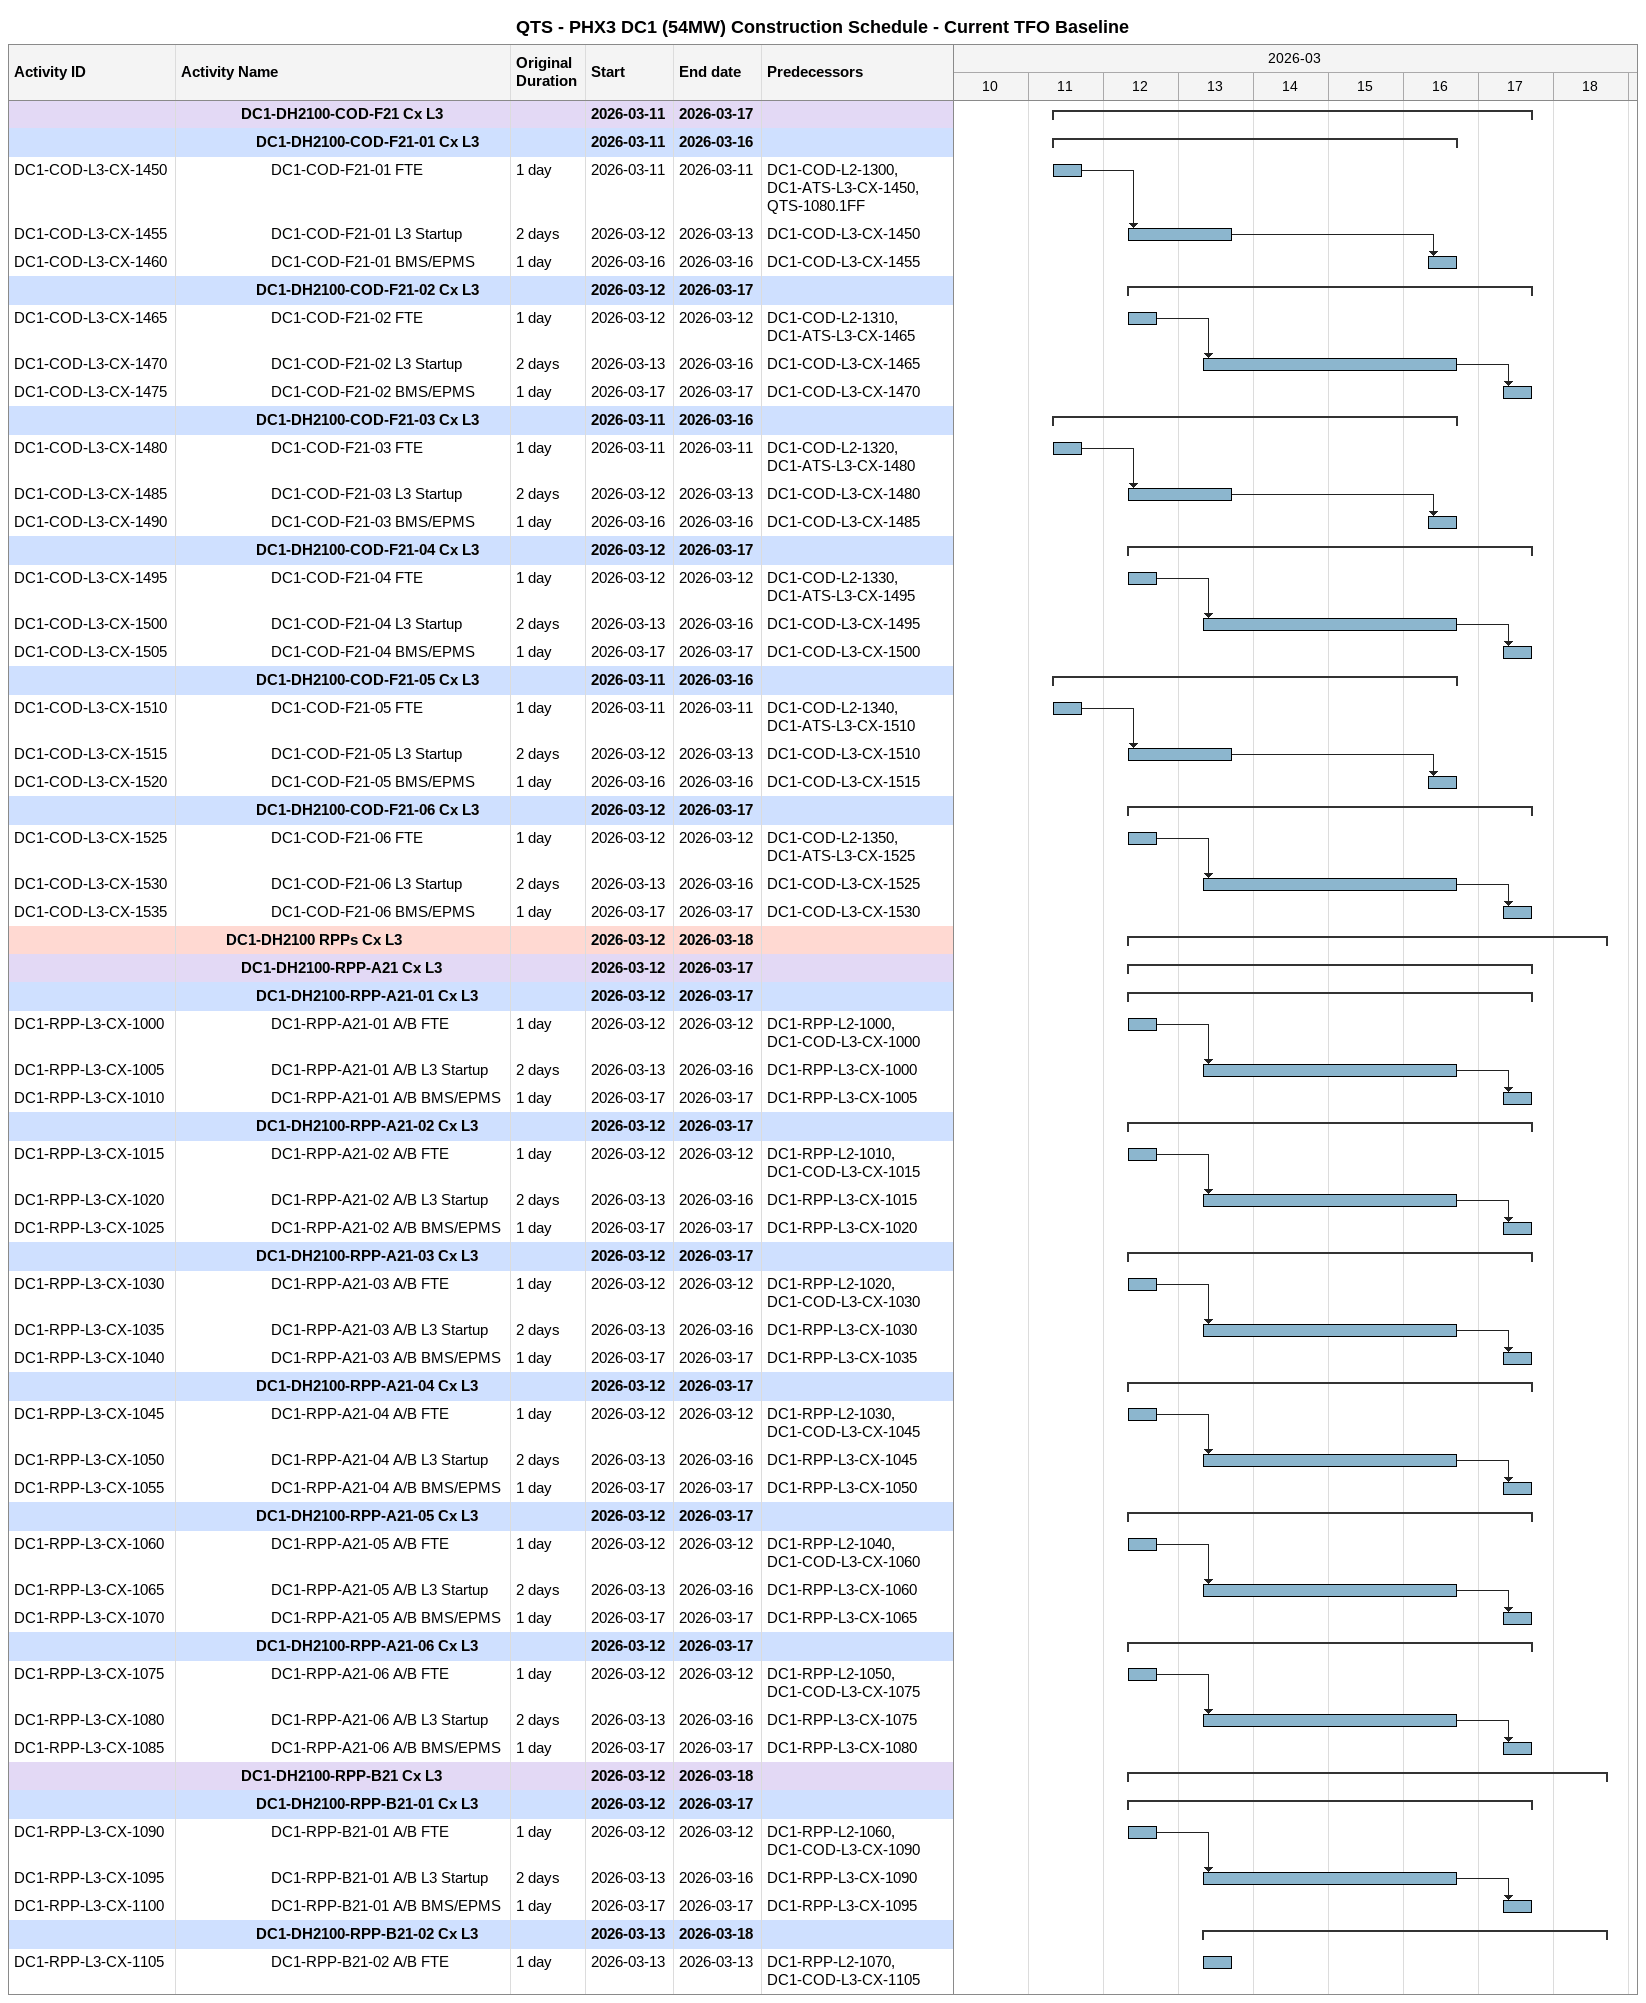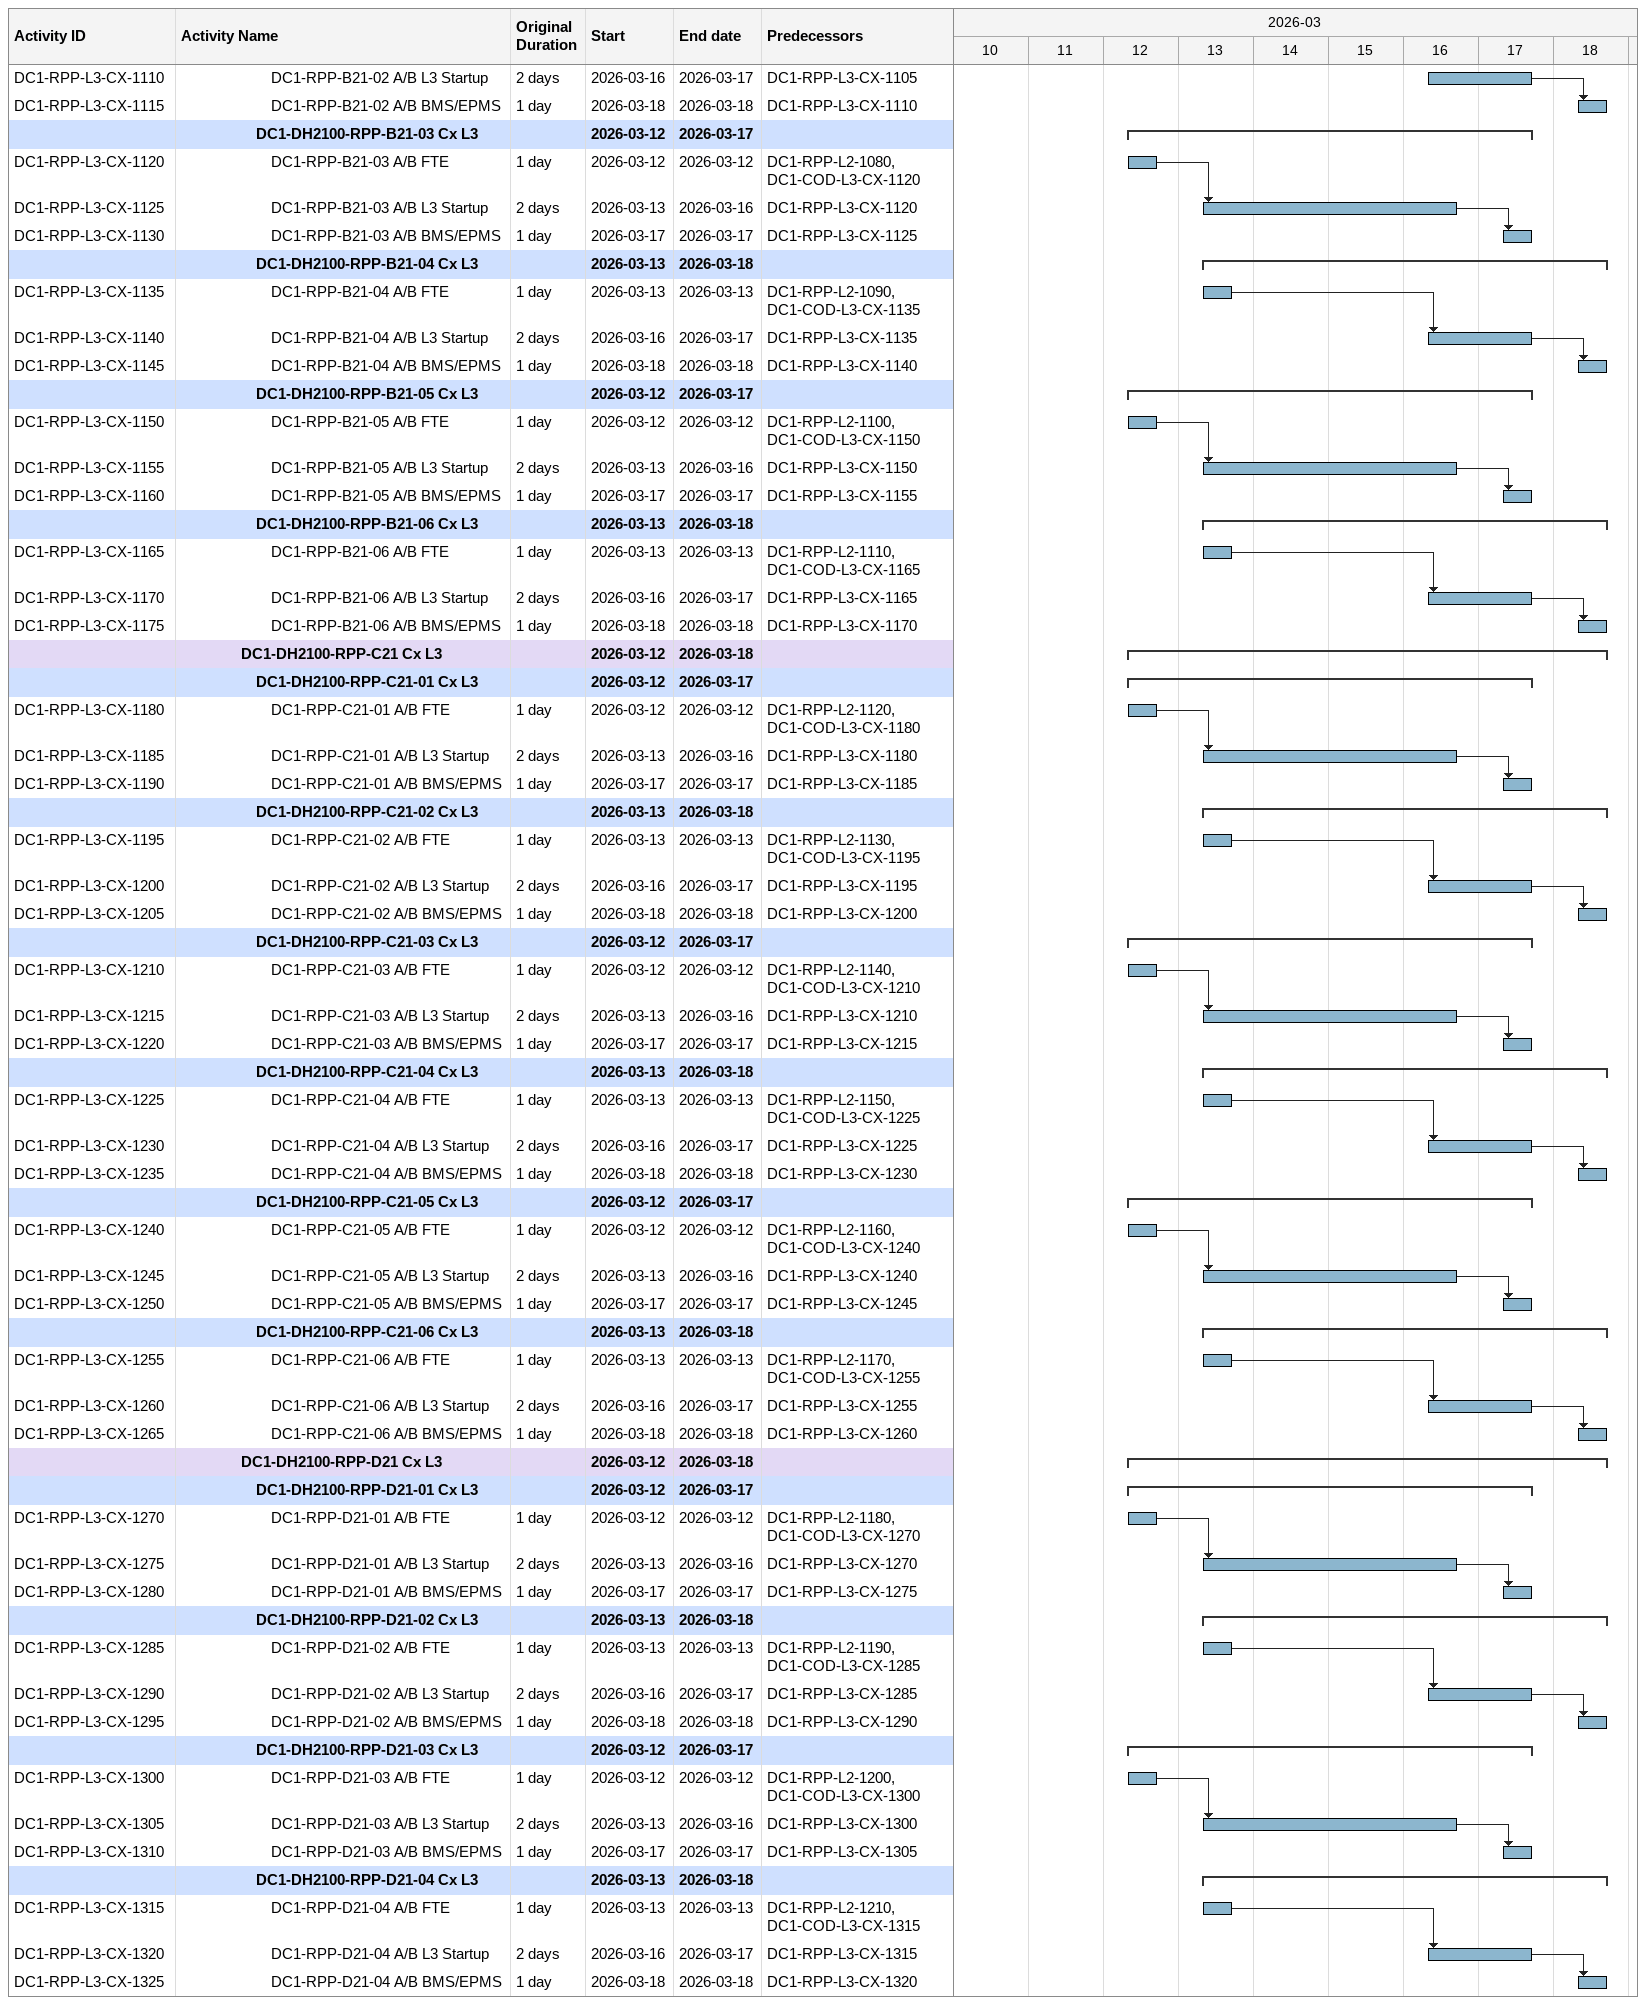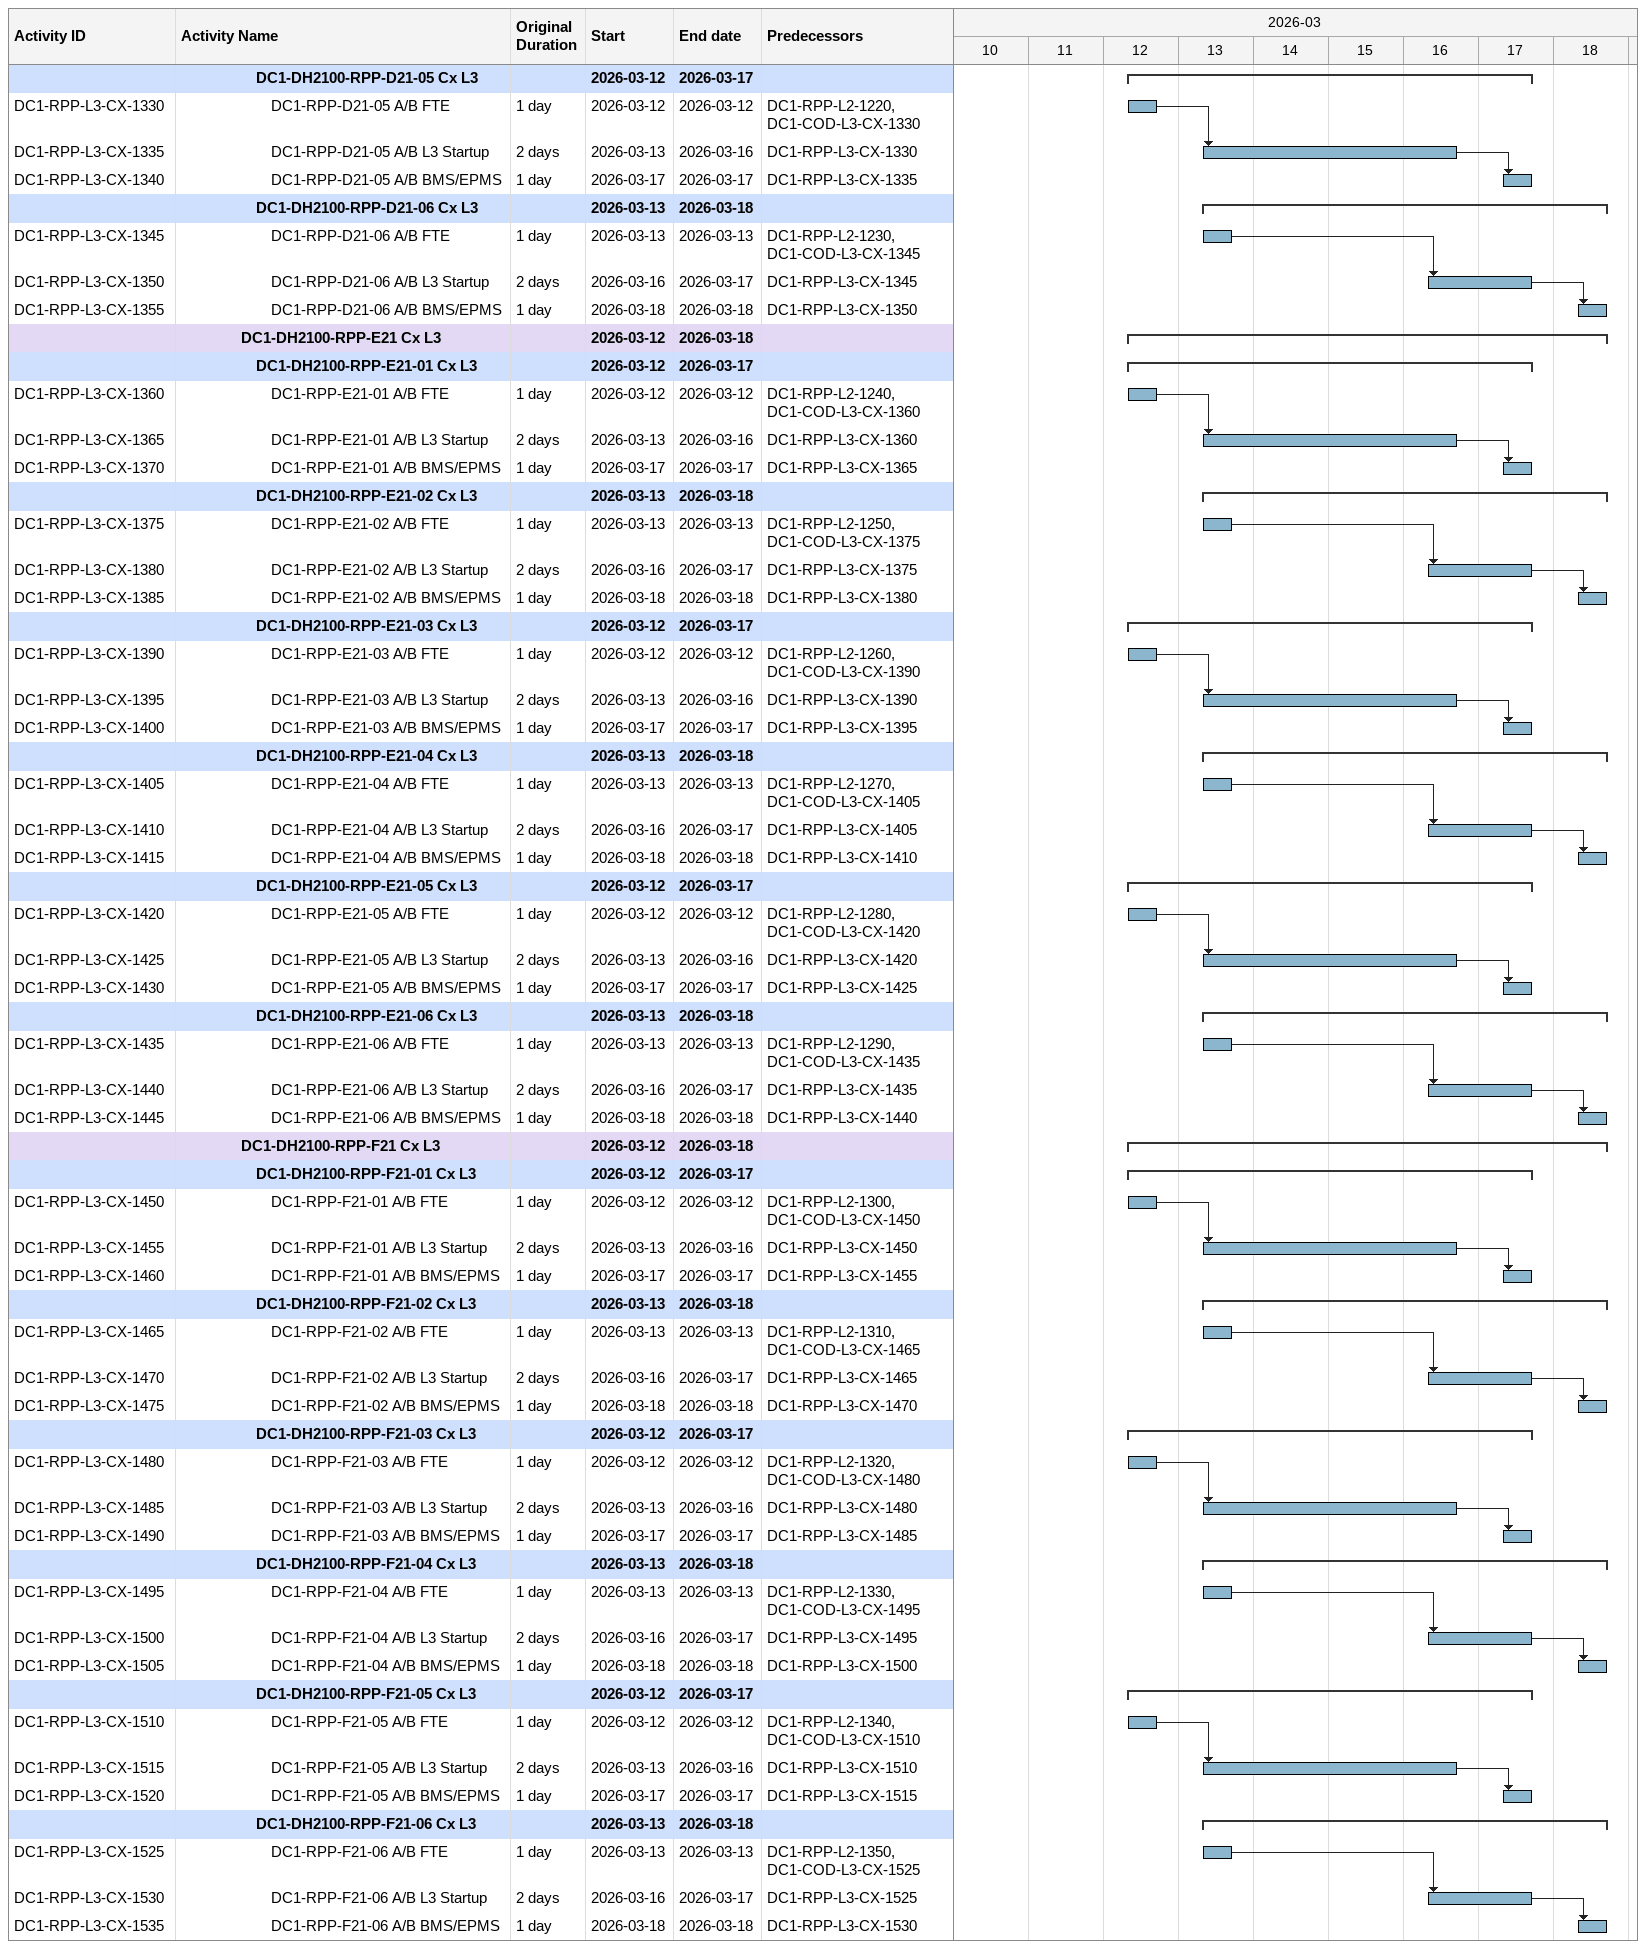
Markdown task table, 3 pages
QTS - PHX3 DC1 (54MW) Construction Schedule - Current TFO Baseline

| ID | Level | Task | Original duration | Start | Finish | Predecessors |
|---|---|---|---|---|---|---|
|  | 5 | **DC1-DH2100-COD-F21 Cx L3** |  | 2026-03-11 | 2026-03-17 |  |
|  | 6 | **DC1-DH2100-COD-F21-01 Cx L3** |  | 2026-03-11 | 2026-03-16 |  |
| DC1-COD-L3-CX-1450 | 7 | DC1-COD-F21-01 FTE | 1d | 2026-03-11 | 2026-03-11 | DC1-COD-L2-1300, DC1-ATS-L3-CX-1450, QTS-1080.1FF |
| DC1-COD-L3-CX-1455 | 7 | DC1-COD-F21-01 L3 Startup | 2d | 2026-03-12 | 2026-03-13 | DC1-COD-L3-CX-1450 |
| DC1-COD-L3-CX-1460 | 7 | DC1-COD-F21-01 BMS/EPMS | 1d | 2026-03-16 | 2026-03-16 | DC1-COD-L3-CX-1455 |
|  | 6 | **DC1-DH2100-COD-F21-02 Cx L3** |  | 2026-03-12 | 2026-03-17 |  |
| DC1-COD-L3-CX-1465 | 7 | DC1-COD-F21-02 FTE | 1d | 2026-03-12 | 2026-03-12 | DC1-COD-L2-1310, DC1-ATS-L3-CX-1465 |
| DC1-COD-L3-CX-1470 | 7 | DC1-COD-F21-02 L3 Startup | 2d | 2026-03-13 | 2026-03-16 | DC1-COD-L3-CX-1465 |
| DC1-COD-L3-CX-1475 | 7 | DC1-COD-F21-02 BMS/EPMS | 1d | 2026-03-17 | 2026-03-17 | DC1-COD-L3-CX-1470 |
|  | 6 | **DC1-DH2100-COD-F21-03 Cx L3** |  | 2026-03-11 | 2026-03-16 |  |
| DC1-COD-L3-CX-1480 | 7 | DC1-COD-F21-03 FTE | 1d | 2026-03-11 | 2026-03-11 | DC1-COD-L2-1320, DC1-ATS-L3-CX-1480 |
| DC1-COD-L3-CX-1485 | 7 | DC1-COD-F21-03 L3 Startup | 2d | 2026-03-12 | 2026-03-13 | DC1-COD-L3-CX-1480 |
| DC1-COD-L3-CX-1490 | 7 | DC1-COD-F21-03 BMS/EPMS | 1d | 2026-03-16 | 2026-03-16 | DC1-COD-L3-CX-1485 |
|  | 6 | **DC1-DH2100-COD-F21-04 Cx L3** |  | 2026-03-12 | 2026-03-17 |  |
| DC1-COD-L3-CX-1495 | 7 | DC1-COD-F21-04 FTE | 1d | 2026-03-12 | 2026-03-12 | DC1-COD-L2-1330, DC1-ATS-L3-CX-1495 |
| DC1-COD-L3-CX-1500 | 7 | DC1-COD-F21-04 L3 Startup | 2d | 2026-03-13 | 2026-03-16 | DC1-COD-L3-CX-1495 |
| DC1-COD-L3-CX-1505 | 7 | DC1-COD-F21-04 BMS/EPMS | 1d | 2026-03-17 | 2026-03-17 | DC1-COD-L3-CX-1500 |
|  | 6 | **DC1-DH2100-COD-F21-05 Cx L3** |  | 2026-03-11 | 2026-03-16 |  |
| DC1-COD-L3-CX-1510 | 7 | DC1-COD-F21-05 FTE | 1d | 2026-03-11 | 2026-03-11 | DC1-COD-L2-1340, DC1-ATS-L3-CX-1510 |
| DC1-COD-L3-CX-1515 | 7 | DC1-COD-F21-05 L3 Startup | 2d | 2026-03-12 | 2026-03-13 | DC1-COD-L3-CX-1510 |
| DC1-COD-L3-CX-1520 | 7 | DC1-COD-F21-05 BMS/EPMS | 1d | 2026-03-16 | 2026-03-16 | DC1-COD-L3-CX-1515 |
|  | 6 | **DC1-DH2100-COD-F21-06 Cx L3** |  | 2026-03-12 | 2026-03-17 |  |
| DC1-COD-L3-CX-1525 | 7 | DC1-COD-F21-06 FTE | 1d | 2026-03-12 | 2026-03-12 | DC1-COD-L2-1350, DC1-ATS-L3-CX-1525 |
| DC1-COD-L3-CX-1530 | 7 | DC1-COD-F21-06 L3 Startup | 2d | 2026-03-13 | 2026-03-16 | DC1-COD-L3-CX-1525 |
| DC1-COD-L3-CX-1535 | 7 | DC1-COD-F21-06 BMS/EPMS | 1d | 2026-03-17 | 2026-03-17 | DC1-COD-L3-CX-1530 |
|  | 4 | **DC1-DH2100 RPPs Cx L3** |  | 2026-03-12 | 2026-03-18 |  |
|  | 5 | **DC1-DH2100-RPP-A21 Cx L3** |  | 2026-03-12 | 2026-03-17 |  |
|  | 6 | **DC1-DH2100-RPP-A21-01 Cx L3** |  | 2026-03-12 | 2026-03-17 |  |
| DC1-RPP-L3-CX-1000 | 7 | DC1-RPP-A21-01 A/B FTE | 1d | 2026-03-12 | 2026-03-12 | DC1-RPP-L2-1000, DC1-COD-L3-CX-1000 |
| DC1-RPP-L3-CX-1005 | 7 | DC1-RPP-A21-01 A/B L3 Startup | 2d | 2026-03-13 | 2026-03-16 | DC1-RPP-L3-CX-1000 |
| DC1-RPP-L3-CX-1010 | 7 | DC1-RPP-A21-01 A/B BMS/EPMS | 1d | 2026-03-17 | 2026-03-17 | DC1-RPP-L3-CX-1005 |
|  | 6 | **DC1-DH2100-RPP-A21-02 Cx L3** |  | 2026-03-12 | 2026-03-17 |  |
| DC1-RPP-L3-CX-1015 | 7 | DC1-RPP-A21-02 A/B FTE | 1d | 2026-03-12 | 2026-03-12 | DC1-RPP-L2-1010, DC1-COD-L3-CX-1015 |
| DC1-RPP-L3-CX-1020 | 7 | DC1-RPP-A21-02 A/B L3 Startup | 2d | 2026-03-13 | 2026-03-16 | DC1-RPP-L3-CX-1015 |
| DC1-RPP-L3-CX-1025 | 7 | DC1-RPP-A21-02 A/B BMS/EPMS | 1d | 2026-03-17 | 2026-03-17 | DC1-RPP-L3-CX-1020 |
|  | 6 | **DC1-DH2100-RPP-A21-03 Cx L3** |  | 2026-03-12 | 2026-03-17 |  |
| DC1-RPP-L3-CX-1030 | 7 | DC1-RPP-A21-03 A/B FTE | 1d | 2026-03-12 | 2026-03-12 | DC1-RPP-L2-1020, DC1-COD-L3-CX-1030 |
| DC1-RPP-L3-CX-1035 | 7 | DC1-RPP-A21-03 A/B L3 Startup | 2d | 2026-03-13 | 2026-03-16 | DC1-RPP-L3-CX-1030 |
| DC1-RPP-L3-CX-1040 | 7 | DC1-RPP-A21-03 A/B BMS/EPMS | 1d | 2026-03-17 | 2026-03-17 | DC1-RPP-L3-CX-1035 |
|  | 6 | **DC1-DH2100-RPP-A21-04 Cx L3** |  | 2026-03-12 | 2026-03-17 |  |
| DC1-RPP-L3-CX-1045 | 7 | DC1-RPP-A21-04 A/B FTE | 1d | 2026-03-12 | 2026-03-12 | DC1-RPP-L2-1030, DC1-COD-L3-CX-1045 |
| DC1-RPP-L3-CX-1050 | 7 | DC1-RPP-A21-04 A/B L3 Startup | 2d | 2026-03-13 | 2026-03-16 | DC1-RPP-L3-CX-1045 |
| DC1-RPP-L3-CX-1055 | 7 | DC1-RPP-A21-04 A/B BMS/EPMS | 1d | 2026-03-17 | 2026-03-17 | DC1-RPP-L3-CX-1050 |
|  | 6 | **DC1-DH2100-RPP-A21-05 Cx L3** |  | 2026-03-12 | 2026-03-17 |  |
| DC1-RPP-L3-CX-1060 | 7 | DC1-RPP-A21-05 A/B FTE | 1d | 2026-03-12 | 2026-03-12 | DC1-RPP-L2-1040, DC1-COD-L3-CX-1060 |
| DC1-RPP-L3-CX-1065 | 7 | DC1-RPP-A21-05 A/B L3 Startup | 2d | 2026-03-13 | 2026-03-16 | DC1-RPP-L3-CX-1060 |
| DC1-RPP-L3-CX-1070 | 7 | DC1-RPP-A21-05 A/B BMS/EPMS | 1d | 2026-03-17 | 2026-03-17 | DC1-RPP-L3-CX-1065 |
|  | 6 | **DC1-DH2100-RPP-A21-06 Cx L3** |  | 2026-03-12 | 2026-03-17 |  |
| DC1-RPP-L3-CX-1075 | 7 | DC1-RPP-A21-06 A/B FTE | 1d | 2026-03-12 | 2026-03-12 | DC1-RPP-L2-1050, DC1-COD-L3-CX-1075 |
| DC1-RPP-L3-CX-1080 | 7 | DC1-RPP-A21-06 A/B L3 Startup | 2d | 2026-03-13 | 2026-03-16 | DC1-RPP-L3-CX-1075 |
| DC1-RPP-L3-CX-1085 | 7 | DC1-RPP-A21-06 A/B BMS/EPMS | 1d | 2026-03-17 | 2026-03-17 | DC1-RPP-L3-CX-1080 |
|  | 5 | **DC1-DH2100-RPP-B21 Cx L3** |  | 2026-03-12 | 2026-03-18 |  |
|  | 6 | **DC1-DH2100-RPP-B21-01 Cx L3** |  | 2026-03-12 | 2026-03-17 |  |
| DC1-RPP-L3-CX-1090 | 7 | DC1-RPP-B21-01 A/B FTE | 1d | 2026-03-12 | 2026-03-12 | DC1-RPP-L2-1060, DC1-COD-L3-CX-1090 |
| DC1-RPP-L3-CX-1095 | 7 | DC1-RPP-B21-01 A/B L3 Startup | 2d | 2026-03-13 | 2026-03-16 | DC1-RPP-L3-CX-1090 |
| DC1-RPP-L3-CX-1100 | 7 | DC1-RPP-B21-01 A/B BMS/EPMS | 1d | 2026-03-17 | 2026-03-17 | DC1-RPP-L3-CX-1095 |
|  | 6 | **DC1-DH2100-RPP-B21-02 Cx L3** |  | 2026-03-13 | 2026-03-18 |  |
| DC1-RPP-L3-CX-1105 | 7 | DC1-RPP-B21-02 A/B FTE | 1d | 2026-03-13 | 2026-03-13 | DC1-RPP-L2-1070, DC1-COD-L3-CX-1105 |
| DC1-RPP-L3-CX-1110 | 7 | DC1-RPP-B21-02 A/B L3 Startup | 2d | 2026-03-16 | 2026-03-17 | DC1-RPP-L3-CX-1105 |
| DC1-RPP-L3-CX-1115 | 7 | DC1-RPP-B21-02 A/B BMS/EPMS | 1d | 2026-03-18 | 2026-03-18 | DC1-RPP-L3-CX-1110 |
|  | 6 | **DC1-DH2100-RPP-B21-03 Cx L3** |  | 2026-03-12 | 2026-03-17 |  |
| DC1-RPP-L3-CX-1120 | 7 | DC1-RPP-B21-03 A/B FTE | 1d | 2026-03-12 | 2026-03-12 | DC1-RPP-L2-1080, DC1-COD-L3-CX-1120 |
| DC1-RPP-L3-CX-1125 | 7 | DC1-RPP-B21-03 A/B L3 Startup | 2d | 2026-03-13 | 2026-03-16 | DC1-RPP-L3-CX-1120 |
| DC1-RPP-L3-CX-1130 | 7 | DC1-RPP-B21-03 A/B BMS/EPMS | 1d | 2026-03-17 | 2026-03-17 | DC1-RPP-L3-CX-1125 |
|  | 6 | **DC1-DH2100-RPP-B21-04 Cx L3** |  | 2026-03-13 | 2026-03-18 |  |
| DC1-RPP-L3-CX-1135 | 7 | DC1-RPP-B21-04 A/B FTE | 1d | 2026-03-13 | 2026-03-13 | DC1-RPP-L2-1090, DC1-COD-L3-CX-1135 |
| DC1-RPP-L3-CX-1140 | 7 | DC1-RPP-B21-04 A/B L3 Startup | 2d | 2026-03-16 | 2026-03-17 | DC1-RPP-L3-CX-1135 |
| DC1-RPP-L3-CX-1145 | 7 | DC1-RPP-B21-04 A/B BMS/EPMS | 1d | 2026-03-18 | 2026-03-18 | DC1-RPP-L3-CX-1140 |
|  | 6 | **DC1-DH2100-RPP-B21-05 Cx L3** |  | 2026-03-12 | 2026-03-17 |  |
| DC1-RPP-L3-CX-1150 | 7 | DC1-RPP-B21-05 A/B FTE | 1d | 2026-03-12 | 2026-03-12 | DC1-RPP-L2-1100, DC1-COD-L3-CX-1150 |
| DC1-RPP-L3-CX-1155 | 7 | DC1-RPP-B21-05 A/B L3 Startup | 2d | 2026-03-13 | 2026-03-16 | DC1-RPP-L3-CX-1150 |
| DC1-RPP-L3-CX-1160 | 7 | DC1-RPP-B21-05 A/B BMS/EPMS | 1d | 2026-03-17 | 2026-03-17 | DC1-RPP-L3-CX-1155 |
|  | 6 | **DC1-DH2100-RPP-B21-06 Cx L3** |  | 2026-03-13 | 2026-03-18 |  |
| DC1-RPP-L3-CX-1165 | 7 | DC1-RPP-B21-06 A/B FTE | 1d | 2026-03-13 | 2026-03-13 | DC1-RPP-L2-1110, DC1-COD-L3-CX-1165 |
| DC1-RPP-L3-CX-1170 | 7 | DC1-RPP-B21-06 A/B L3 Startup | 2d | 2026-03-16 | 2026-03-17 | DC1-RPP-L3-CX-1165 |
| DC1-RPP-L3-CX-1175 | 7 | DC1-RPP-B21-06 A/B BMS/EPMS | 1d | 2026-03-18 | 2026-03-18 | DC1-RPP-L3-CX-1170 |
|  | 5 | **DC1-DH2100-RPP-C21 Cx L3** |  | 2026-03-12 | 2026-03-18 |  |
|  | 6 | **DC1-DH2100-RPP-C21-01 Cx L3** |  | 2026-03-12 | 2026-03-17 |  |
| DC1-RPP-L3-CX-1180 | 7 | DC1-RPP-C21-01 A/B FTE | 1d | 2026-03-12 | 2026-03-12 | DC1-RPP-L2-1120, DC1-COD-L3-CX-1180 |
| DC1-RPP-L3-CX-1185 | 7 | DC1-RPP-C21-01 A/B L3 Startup | 2d | 2026-03-13 | 2026-03-16 | DC1-RPP-L3-CX-1180 |
| DC1-RPP-L3-CX-1190 | 7 | DC1-RPP-C21-01 A/B BMS/EPMS | 1d | 2026-03-17 | 2026-03-17 | DC1-RPP-L3-CX-1185 |
|  | 6 | **DC1-DH2100-RPP-C21-02 Cx L3** |  | 2026-03-13 | 2026-03-18 |  |
| DC1-RPP-L3-CX-1195 | 7 | DC1-RPP-C21-02 A/B FTE | 1d | 2026-03-13 | 2026-03-13 | DC1-RPP-L2-1130, DC1-COD-L3-CX-1195 |
| DC1-RPP-L3-CX-1200 | 7 | DC1-RPP-C21-02 A/B L3 Startup | 2d | 2026-03-16 | 2026-03-17 | DC1-RPP-L3-CX-1195 |
| DC1-RPP-L3-CX-1205 | 7 | DC1-RPP-C21-02 A/B BMS/EPMS | 1d | 2026-03-18 | 2026-03-18 | DC1-RPP-L3-CX-1200 |
|  | 6 | **DC1-DH2100-RPP-C21-03 Cx L3** |  | 2026-03-12 | 2026-03-17 |  |
| DC1-RPP-L3-CX-1210 | 7 | DC1-RPP-C21-03 A/B FTE | 1d | 2026-03-12 | 2026-03-12 | DC1-RPP-L2-1140, DC1-COD-L3-CX-1210 |
| DC1-RPP-L3-CX-1215 | 7 | DC1-RPP-C21-03 A/B L3 Startup | 2d | 2026-03-13 | 2026-03-16 | DC1-RPP-L3-CX-1210 |
| DC1-RPP-L3-CX-1220 | 7 | DC1-RPP-C21-03 A/B BMS/EPMS | 1d | 2026-03-17 | 2026-03-17 | DC1-RPP-L3-CX-1215 |
|  | 6 | **DC1-DH2100-RPP-C21-04 Cx L3** |  | 2026-03-13 | 2026-03-18 |  |
| DC1-RPP-L3-CX-1225 | 7 | DC1-RPP-C21-04 A/B FTE | 1d | 2026-03-13 | 2026-03-13 | DC1-RPP-L2-1150, DC1-COD-L3-CX-1225 |
| DC1-RPP-L3-CX-1230 | 7 | DC1-RPP-C21-04 A/B L3 Startup | 2d | 2026-03-16 | 2026-03-17 | DC1-RPP-L3-CX-1225 |
| DC1-RPP-L3-CX-1235 | 7 | DC1-RPP-C21-04 A/B BMS/EPMS | 1d | 2026-03-18 | 2026-03-18 | DC1-RPP-L3-CX-1230 |
|  | 6 | **DC1-DH2100-RPP-C21-05 Cx L3** |  | 2026-03-12 | 2026-03-17 |  |
| DC1-RPP-L3-CX-1240 | 7 | DC1-RPP-C21-05 A/B FTE | 1d | 2026-03-12 | 2026-03-12 | DC1-RPP-L2-1160, DC1-COD-L3-CX-1240 |
| DC1-RPP-L3-CX-1245 | 7 | DC1-RPP-C21-05 A/B L3 Startup | 2d | 2026-03-13 | 2026-03-16 | DC1-RPP-L3-CX-1240 |
| DC1-RPP-L3-CX-1250 | 7 | DC1-RPP-C21-05 A/B BMS/EPMS | 1d | 2026-03-17 | 2026-03-17 | DC1-RPP-L3-CX-1245 |
|  | 6 | **DC1-DH2100-RPP-C21-06 Cx L3** |  | 2026-03-13 | 2026-03-18 |  |
| DC1-RPP-L3-CX-1255 | 7 | DC1-RPP-C21-06 A/B FTE | 1d | 2026-03-13 | 2026-03-13 | DC1-RPP-L2-1170, DC1-COD-L3-CX-1255 |
| DC1-RPP-L3-CX-1260 | 7 | DC1-RPP-C21-06 A/B L3 Startup | 2d | 2026-03-16 | 2026-03-17 | DC1-RPP-L3-CX-1255 |
| DC1-RPP-L3-CX-1265 | 7 | DC1-RPP-C21-06 A/B BMS/EPMS | 1d | 2026-03-18 | 2026-03-18 | DC1-RPP-L3-CX-1260 |
|  | 5 | **DC1-DH2100-RPP-D21 Cx L3** |  | 2026-03-12 | 2026-03-18 |  |
|  | 6 | **DC1-DH2100-RPP-D21-01 Cx L3** |  | 2026-03-12 | 2026-03-17 |  |
| DC1-RPP-L3-CX-1270 | 7 | DC1-RPP-D21-01 A/B FTE | 1d | 2026-03-12 | 2026-03-12 | DC1-RPP-L2-1180, DC1-COD-L3-CX-1270 |
| DC1-RPP-L3-CX-1275 | 7 | DC1-RPP-D21-01 A/B L3 Startup | 2d | 2026-03-13 | 2026-03-16 | DC1-RPP-L3-CX-1270 |
| DC1-RPP-L3-CX-1280 | 7 | DC1-RPP-D21-01 A/B BMS/EPMS | 1d | 2026-03-17 | 2026-03-17 | DC1-RPP-L3-CX-1275 |
|  | 6 | **DC1-DH2100-RPP-D21-02 Cx L3** |  | 2026-03-13 | 2026-03-18 |  |
| DC1-RPP-L3-CX-1285 | 7 | DC1-RPP-D21-02 A/B FTE | 1d | 2026-03-13 | 2026-03-13 | DC1-RPP-L2-1190, DC1-COD-L3-CX-1285 |
| DC1-RPP-L3-CX-1290 | 7 | DC1-RPP-D21-02 A/B L3 Startup | 2d | 2026-03-16 | 2026-03-17 | DC1-RPP-L3-CX-1285 |
| DC1-RPP-L3-CX-1295 | 7 | DC1-RPP-D21-02 A/B BMS/EPMS | 1d | 2026-03-18 | 2026-03-18 | DC1-RPP-L3-CX-1290 |
|  | 6 | **DC1-DH2100-RPP-D21-03 Cx L3** |  | 2026-03-12 | 2026-03-17 |  |
| DC1-RPP-L3-CX-1300 | 7 | DC1-RPP-D21-03 A/B FTE | 1d | 2026-03-12 | 2026-03-12 | DC1-RPP-L2-1200, DC1-COD-L3-CX-1300 |
| DC1-RPP-L3-CX-1305 | 7 | DC1-RPP-D21-03 A/B L3 Startup | 2d | 2026-03-13 | 2026-03-16 | DC1-RPP-L3-CX-1300 |
| DC1-RPP-L3-CX-1310 | 7 | DC1-RPP-D21-03 A/B BMS/EPMS | 1d | 2026-03-17 | 2026-03-17 | DC1-RPP-L3-CX-1305 |
|  | 6 | **DC1-DH2100-RPP-D21-04 Cx L3** |  | 2026-03-13 | 2026-03-18 |  |
| DC1-RPP-L3-CX-1315 | 7 | DC1-RPP-D21-04 A/B FTE | 1d | 2026-03-13 | 2026-03-13 | DC1-RPP-L2-1210, DC1-COD-L3-CX-1315 |
| DC1-RPP-L3-CX-1320 | 7 | DC1-RPP-D21-04 A/B L3 Startup | 2d | 2026-03-16 | 2026-03-17 | DC1-RPP-L3-CX-1315 |
| DC1-RPP-L3-CX-1325 | 7 | DC1-RPP-D21-04 A/B BMS/EPMS | 1d | 2026-03-18 | 2026-03-18 | DC1-RPP-L3-CX-1320 |
|  | 6 | **DC1-DH2100-RPP-D21-05 Cx L3** |  | 2026-03-12 | 2026-03-17 |  |
| DC1-RPP-L3-CX-1330 | 7 | DC1-RPP-D21-05 A/B FTE | 1d | 2026-03-12 | 2026-03-12 | DC1-RPP-L2-1220, DC1-COD-L3-CX-1330 |
| DC1-RPP-L3-CX-1335 | 7 | DC1-RPP-D21-05 A/B L3 Startup | 2d | 2026-03-13 | 2026-03-16 | DC1-RPP-L3-CX-1330 |
| DC1-RPP-L3-CX-1340 | 7 | DC1-RPP-D21-05 A/B BMS/EPMS | 1d | 2026-03-17 | 2026-03-17 | DC1-RPP-L3-CX-1335 |
|  | 6 | **DC1-DH2100-RPP-D21-06 Cx L3** |  | 2026-03-13 | 2026-03-18 |  |
| DC1-RPP-L3-CX-1345 | 7 | DC1-RPP-D21-06 A/B FTE | 1d | 2026-03-13 | 2026-03-13 | DC1-RPP-L2-1230, DC1-COD-L3-CX-1345 |
| DC1-RPP-L3-CX-1350 | 7 | DC1-RPP-D21-06 A/B L3 Startup | 2d | 2026-03-16 | 2026-03-17 | DC1-RPP-L3-CX-1345 |
| DC1-RPP-L3-CX-1355 | 7 | DC1-RPP-D21-06 A/B BMS/EPMS | 1d | 2026-03-18 | 2026-03-18 | DC1-RPP-L3-CX-1350 |
|  | 5 | **DC1-DH2100-RPP-E21 Cx L3** |  | 2026-03-12 | 2026-03-18 |  |
|  | 6 | **DC1-DH2100-RPP-E21-01 Cx L3** |  | 2026-03-12 | 2026-03-17 |  |
| DC1-RPP-L3-CX-1360 | 7 | DC1-RPP-E21-01 A/B FTE | 1d | 2026-03-12 | 2026-03-12 | DC1-RPP-L2-1240, DC1-COD-L3-CX-1360 |
| DC1-RPP-L3-CX-1365 | 7 | DC1-RPP-E21-01 A/B L3 Startup | 2d | 2026-03-13 | 2026-03-16 | DC1-RPP-L3-CX-1360 |
| DC1-RPP-L3-CX-1370 | 7 | DC1-RPP-E21-01 A/B BMS/EPMS | 1d | 2026-03-17 | 2026-03-17 | DC1-RPP-L3-CX-1365 |
|  | 6 | **DC1-DH2100-RPP-E21-02 Cx L3** |  | 2026-03-13 | 2026-03-18 |  |
| DC1-RPP-L3-CX-1375 | 7 | DC1-RPP-E21-02 A/B FTE | 1d | 2026-03-13 | 2026-03-13 | DC1-RPP-L2-1250, DC1-COD-L3-CX-1375 |
| DC1-RPP-L3-CX-1380 | 7 | DC1-RPP-E21-02 A/B L3 Startup | 2d | 2026-03-16 | 2026-03-17 | DC1-RPP-L3-CX-1375 |
| DC1-RPP-L3-CX-1385 | 7 | DC1-RPP-E21-02 A/B BMS/EPMS | 1d | 2026-03-18 | 2026-03-18 | DC1-RPP-L3-CX-1380 |
|  | 6 | **DC1-DH2100-RPP-E21-03 Cx L3** |  | 2026-03-12 | 2026-03-17 |  |
| DC1-RPP-L3-CX-1390 | 7 | DC1-RPP-E21-03 A/B FTE | 1d | 2026-03-12 | 2026-03-12 | DC1-RPP-L2-1260, DC1-COD-L3-CX-1390 |
| DC1-RPP-L3-CX-1395 | 7 | DC1-RPP-E21-03 A/B L3 Startup | 2d | 2026-03-13 | 2026-03-16 | DC1-RPP-L3-CX-1390 |
| DC1-RPP-L3-CX-1400 | 7 | DC1-RPP-E21-03 A/B BMS/EPMS | 1d | 2026-03-17 | 2026-03-17 | DC1-RPP-L3-CX-1395 |
|  | 6 | **DC1-DH2100-RPP-E21-04 Cx L3** |  | 2026-03-13 | 2026-03-18 |  |
| DC1-RPP-L3-CX-1405 | 7 | DC1-RPP-E21-04 A/B FTE | 1d | 2026-03-13 | 2026-03-13 | DC1-RPP-L2-1270, DC1-COD-L3-CX-1405 |
| DC1-RPP-L3-CX-1410 | 7 | DC1-RPP-E21-04 A/B L3 Startup | 2d | 2026-03-16 | 2026-03-17 | DC1-RPP-L3-CX-1405 |
| DC1-RPP-L3-CX-1415 | 7 | DC1-RPP-E21-04 A/B BMS/EPMS | 1d | 2026-03-18 | 2026-03-18 | DC1-RPP-L3-CX-1410 |
|  | 6 | **DC1-DH2100-RPP-E21-05 Cx L3** |  | 2026-03-12 | 2026-03-17 |  |
| DC1-RPP-L3-CX-1420 | 7 | DC1-RPP-E21-05 A/B FTE | 1d | 2026-03-12 | 2026-03-12 | DC1-RPP-L2-1280, DC1-COD-L3-CX-1420 |
| DC1-RPP-L3-CX-1425 | 7 | DC1-RPP-E21-05 A/B L3 Startup | 2d | 2026-03-13 | 2026-03-16 | DC1-RPP-L3-CX-1420 |
| DC1-RPP-L3-CX-1430 | 7 | DC1-RPP-E21-05 A/B BMS/EPMS | 1d | 2026-03-17 | 2026-03-17 | DC1-RPP-L3-CX-1425 |
|  | 6 | **DC1-DH2100-RPP-E21-06 Cx L3** |  | 2026-03-13 | 2026-03-18 |  |
| DC1-RPP-L3-CX-1435 | 7 | DC1-RPP-E21-06 A/B FTE | 1d | 2026-03-13 | 2026-03-13 | DC1-RPP-L2-1290, DC1-COD-L3-CX-1435 |
| DC1-RPP-L3-CX-1440 | 7 | DC1-RPP-E21-06 A/B L3 Startup | 2d | 2026-03-16 | 2026-03-17 | DC1-RPP-L3-CX-1435 |
| DC1-RPP-L3-CX-1445 | 7 | DC1-RPP-E21-06 A/B BMS/EPMS | 1d | 2026-03-18 | 2026-03-18 | DC1-RPP-L3-CX-1440 |
|  | 5 | **DC1-DH2100-RPP-F21 Cx L3** |  | 2026-03-12 | 2026-03-18 |  |
|  | 6 | **DC1-DH2100-RPP-F21-01 Cx L3** |  | 2026-03-12 | 2026-03-17 |  |
| DC1-RPP-L3-CX-1450 | 7 | DC1-RPP-F21-01 A/B FTE | 1d | 2026-03-12 | 2026-03-12 | DC1-RPP-L2-1300, DC1-COD-L3-CX-1450 |
| DC1-RPP-L3-CX-1455 | 7 | DC1-RPP-F21-01 A/B L3 Startup | 2d | 2026-03-13 | 2026-03-16 | DC1-RPP-L3-CX-1450 |
| DC1-RPP-L3-CX-1460 | 7 | DC1-RPP-F21-01 A/B BMS/EPMS | 1d | 2026-03-17 | 2026-03-17 | DC1-RPP-L3-CX-1455 |
|  | 6 | **DC1-DH2100-RPP-F21-02 Cx L3** |  | 2026-03-13 | 2026-03-18 |  |
| DC1-RPP-L3-CX-1465 | 7 | DC1-RPP-F21-02 A/B FTE | 1d | 2026-03-13 | 2026-03-13 | DC1-RPP-L2-1310, DC1-COD-L3-CX-1465 |
| DC1-RPP-L3-CX-1470 | 7 | DC1-RPP-F21-02 A/B L3 Startup | 2d | 2026-03-16 | 2026-03-17 | DC1-RPP-L3-CX-1465 |
| DC1-RPP-L3-CX-1475 | 7 | DC1-RPP-F21-02 A/B BMS/EPMS | 1d | 2026-03-18 | 2026-03-18 | DC1-RPP-L3-CX-1470 |
|  | 6 | **DC1-DH2100-RPP-F21-03 Cx L3** |  | 2026-03-12 | 2026-03-17 |  |
| DC1-RPP-L3-CX-1480 | 7 | DC1-RPP-F21-03 A/B FTE | 1d | 2026-03-12 | 2026-03-12 | DC1-RPP-L2-1320, DC1-COD-L3-CX-1480 |
| DC1-RPP-L3-CX-1485 | 7 | DC1-RPP-F21-03 A/B L3 Startup | 2d | 2026-03-13 | 2026-03-16 | DC1-RPP-L3-CX-1480 |
| DC1-RPP-L3-CX-1490 | 7 | DC1-RPP-F21-03 A/B BMS/EPMS | 1d | 2026-03-17 | 2026-03-17 | DC1-RPP-L3-CX-1485 |
|  | 6 | **DC1-DH2100-RPP-F21-04 Cx L3** |  | 2026-03-13 | 2026-03-18 |  |
| DC1-RPP-L3-CX-1495 | 7 | DC1-RPP-F21-04 A/B FTE | 1d | 2026-03-13 | 2026-03-13 | DC1-RPP-L2-1330, DC1-COD-L3-CX-1495 |
| DC1-RPP-L3-CX-1500 | 7 | DC1-RPP-F21-04 A/B L3 Startup | 2d | 2026-03-16 | 2026-03-17 | DC1-RPP-L3-CX-1495 |
| DC1-RPP-L3-CX-1505 | 7 | DC1-RPP-F21-04 A/B BMS/EPMS | 1d | 2026-03-18 | 2026-03-18 | DC1-RPP-L3-CX-1500 |
|  | 6 | **DC1-DH2100-RPP-F21-05 Cx L3** |  | 2026-03-12 | 2026-03-17 |  |
| DC1-RPP-L3-CX-1510 | 7 | DC1-RPP-F21-05 A/B FTE | 1d | 2026-03-12 | 2026-03-12 | DC1-RPP-L2-1340, DC1-COD-L3-CX-1510 |
| DC1-RPP-L3-CX-1515 | 7 | DC1-RPP-F21-05 A/B L3 Startup | 2d | 2026-03-13 | 2026-03-16 | DC1-RPP-L3-CX-1510 |
| DC1-RPP-L3-CX-1520 | 7 | DC1-RPP-F21-05 A/B BMS/EPMS | 1d | 2026-03-17 | 2026-03-17 | DC1-RPP-L3-CX-1515 |
|  | 6 | **DC1-DH2100-RPP-F21-06 Cx L3** |  | 2026-03-13 | 2026-03-18 |  |
| DC1-RPP-L3-CX-1525 | 7 | DC1-RPP-F21-06 A/B FTE | 1d | 2026-03-13 | 2026-03-13 | DC1-RPP-L2-1350, DC1-COD-L3-CX-1525 |
| DC1-RPP-L3-CX-1530 | 7 | DC1-RPP-F21-06 A/B L3 Startup | 2d | 2026-03-16 | 2026-03-17 | DC1-RPP-L3-CX-1525 |
| DC1-RPP-L3-CX-1535 | 7 | DC1-RPP-F21-06 A/B BMS/EPMS | 1d | 2026-03-18 | 2026-03-18 | DC1-RPP-L3-CX-1530 |
